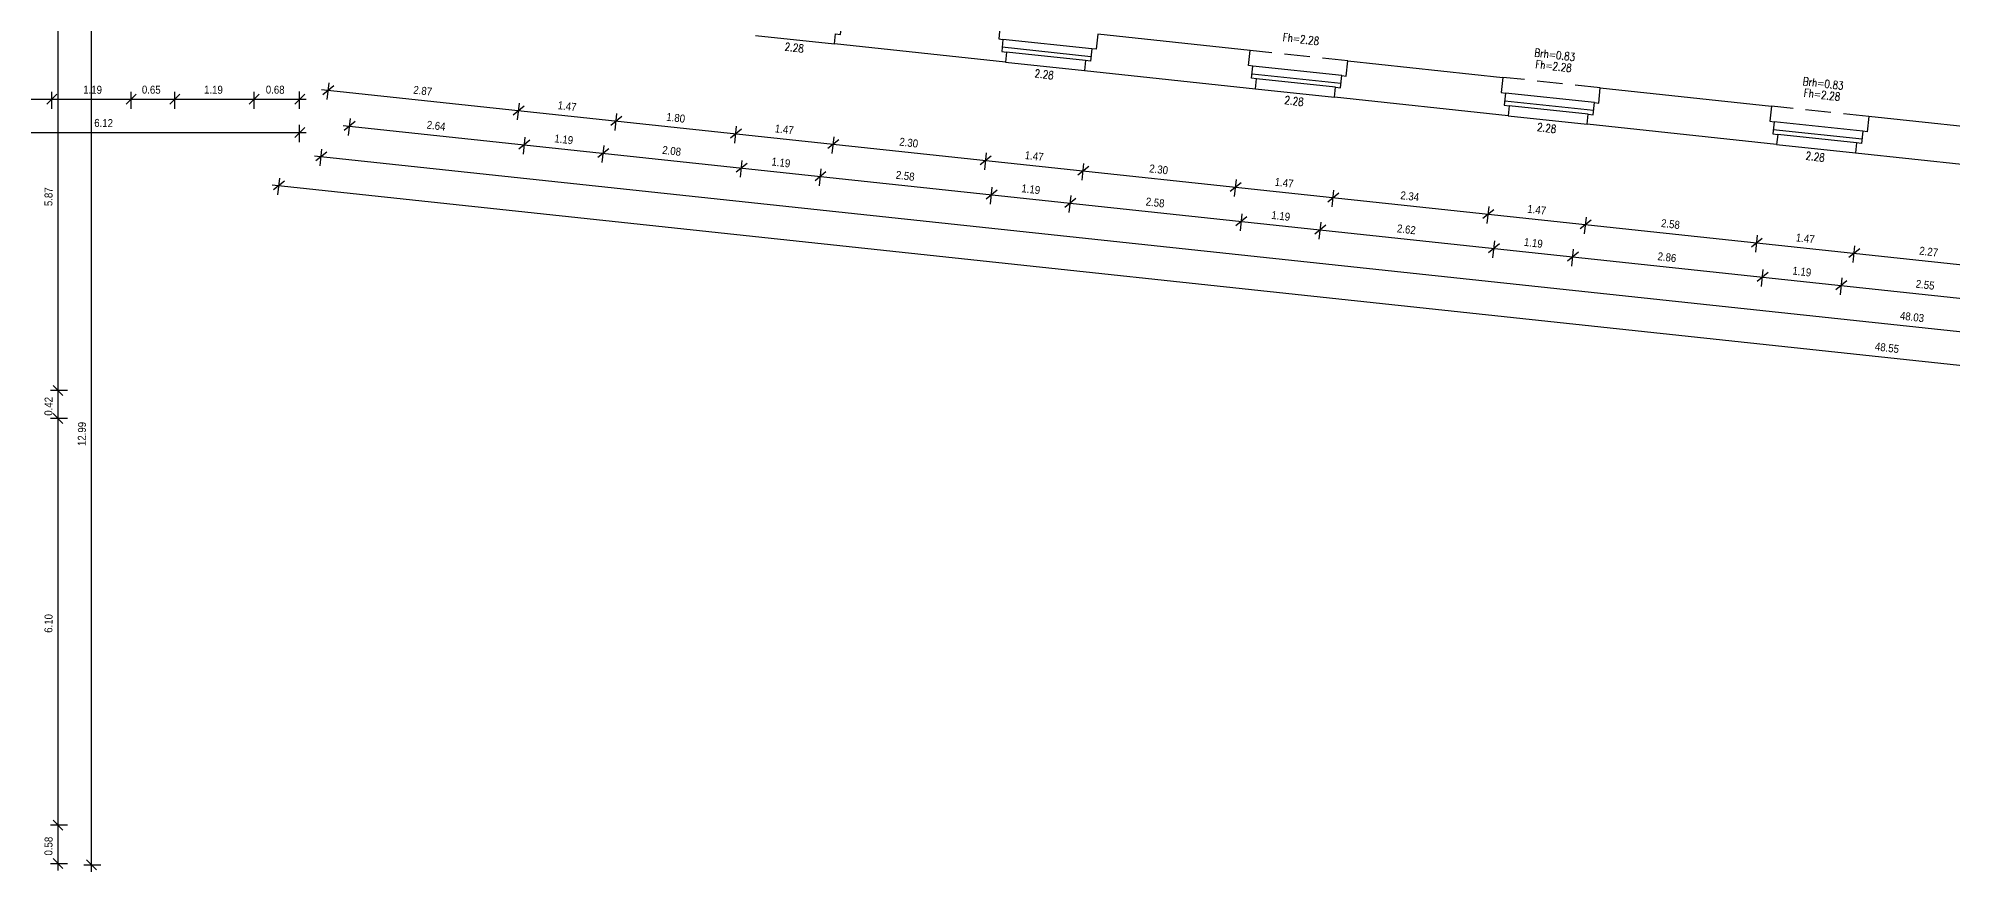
# Model space of a CAD drawing. Header units: metres. Extents: x 374 to 510, y -373 to -311.
# Drawn here: x 413.6 to 442.31, y -348.07 to -335.56 of the extents above; entities that cross this region are included whole.
import ezdxf
from ezdxf.enums import TextEntityAlignment as Align

# ---------------------------------------------------------------- set-up
doc = ezdxf.new("R2010")
doc.units = ezdxf.units.M
doc.header["$LTSCALE"] = 0.03
doc.linetypes.add('DOT', pattern=[0])
doc.linetypes.add('STRICHLINIE', pattern=[19.05, 12.7, -6.35])
for name, color, linetype in [('A_ansicht', 9, 'CONTINUOUS'), ('A_bemaßung', 2, 'CONTINUOUS'), ('A_fenster', 7, 'CONTINUOUS'), ('A_höhen', 3, 'CONTINUOUS'), ('A_verdeckt', 8, 'STRICHLINIE'), ('A_wände', 4, 'CONTINUOUS')]:
    doc.layers.add(name, color=color, linetype=linetype)
doc.styles.add('BOLDSIMP_FNT', font='TXT', dxfattribs={"height": 1})
doc.styles.add('SIMPLEX', font='simplex.shx', dxfattribs={"width": 0.8, "height": 0.1})

# ---------------------------------------------------------------- blocks, each defined once
blk = doc.blocks.new('SLASH1')
at = {"layer": 'A_bemaßung', "color": 2, "linetype": 'Continuous'}
for p, q in [((0.07663, 0.07663), (-0.07319, -0.07319)), ((0, -0.14068), (0, 0.11466))]:
    blk.add_line(p, q, dxfattribs=at)

msp = doc.modelspace()

# ---------------------------------------------------------------- linework, layer by layer
at = {"layer": 'A_ansicht', "color": 9, "linetype": 'Continuous'}
for p, q in [((424.36071, -335.51811), (425.5439, -335.64448)), ((429.40251, -335.71972), (428.07019, -335.57732)), ((428.10915, -335.91847), (429.29235, -336.04484)), ((433.15092, -336.12031), (431.8186, -335.97794)), ((431.8576, -336.31883), (433.04078, -336.44516)), ((436.93912, -336.52515), (435.60679, -336.38276)), ((435.64581, -336.7234), (436.82902, -336.84976)), ((440.96593, -336.95547), (439.63361, -336.8131)), ((439.67266, -337.15346), (440.85585, -337.27984))]:
    msp.add_line(p, q, dxfattribs=at)
at = {"layer": 'A_bemaßung', "linetype": 'Continuous'}
for p, q in [((413.89936, -348.04632), (413.89936, -334.87821)), ((414.39937, -348.06632), (414.39936, -334.87666)), ((411.29938, -336.47666), (417.62152, -336.47667)), ((417.85116, -336.33139), (465.81174, -341.4569)), ((411.29937, -336.97666), (417.6215, -336.97668)), ((418.17204, -336.86852), (465.69501, -341.94727)), ((417.7449, -337.32572), (465.70547, -342.45124)), ((417.11072, -337.7608), (465.58874, -342.94162))]:
    msp.add_line(p, q, dxfattribs=at)
at = {"layer": 'A_fenster', "linetype": 'Continuous'}
for p, q in [((429.38976, -335.83904), (428.05744, -335.69664)), ((429.30827, -335.89571), (428.12509, -335.76924)), ((433.13818, -336.23962), (431.80585, -336.09722)), ((433.05671, -336.29627), (431.87352, -336.16984)), ((436.92638, -336.64445), (435.59405, -336.50207)), ((436.8449, -336.7011), (435.6617, -336.57469)), ((440.95321, -337.0748), (439.62087, -336.93243)), ((440.8717, -337.13147), (439.68853, -337.00502))]:
    msp.add_line(p, q, dxfattribs=at)
at = {"layer": 'A_verdeckt', "linetype": 'STRICHLINIE'}
for p, q in [((433.24, -335.89854), (431.77841, -335.74232)), ((437.02818, -336.30336), (435.56661, -336.14717)), ((441.055, -336.73373), (439.59343, -336.57752))]:
    msp.add_line(p, q, dxfattribs=at)
at = {"layer": 'A_wände', "linetype": 'Continuous'}
for points in [[(425.65409, -335.31914), (425.71871, -335.32602), (425.74315, -335.09735), (428.02999, -335.34174), (428.00554, -335.57043), (428.07019, -335.57732), (428.05053, -335.76127), (428.12509, -335.76924), (428.10915, -335.91847), (425.5439, -335.64448), (425.55986, -335.49509), (425.63442, -335.50307), (425.65409, -335.31914)], [(431.75398, -335.97101), (431.77841, -335.74232), (429.49157, -335.49793), (429.46714, -335.72663), (429.40251, -335.71972), (429.38287, -335.90366), (429.30827, -335.89571), (429.29235, -336.04484), (431.8576, -336.31883), (431.87352, -336.16984), (431.79895, -336.16187), (431.8186, -335.97794), (431.75398, -335.97101)], [(433.04078, -336.44516), (433.05671, -336.29627), (433.13127, -336.30426), (433.15092, -336.12031), (433.21556, -336.12722), (433.24, -335.89854), (435.56661, -336.14717), (435.54217, -336.37585), (435.60679, -336.38276), (435.58714, -336.56671), (435.6617, -336.57469), (435.64581, -336.7234), (433.04078, -336.44516)], [(436.82902, -336.84976), (436.8449, -336.7011), (436.91946, -336.70907), (436.93912, -336.52515), (437.00376, -336.53206), (437.02818, -336.30336), (439.59343, -336.57752), (439.56899, -336.80621), (439.63361, -336.8131), (439.61395, -336.99704), (439.68853, -337.00502), (439.67266, -337.15346), (436.82902, -336.84976)], [(443.33256, -337.39444), (443.3522, -337.21052), (443.28759, -337.2036), (443.31201, -336.97491), (441.055, -336.73373), (441.03056, -336.96242), (440.96593, -336.95547), (440.94629, -337.13943), (440.8717, -337.13147), (440.85585, -337.27984), (443.39129, -337.55062), (443.40713, -337.40241), (443.33256, -337.39444)]]:
    msp.add_lwpolyline(points, dxfattribs=at)

# ---------------------------------------------------------------- block references
at = {"layer": 'A_bemaßung', "color": 7}
for p in [(413.80463, -336.47667), (414.99455, -336.47667), (415.6495, -336.47668), (416.83943, -336.47667), (417.52151, -336.47665), (417.52151, -336.97667)]:
    msp.add_blockref('SLASH1', p, dxfattribs=at)
for p, rotation in [((417.95059, -336.34201), 353.8999999999999), ((418.27147, -336.87915), 353.8999999999999), ((420.80581, -336.64716), 353.8999999999999), ((422.2674, -336.80334), 353.8999999999999), ((420.89189, -337.1592), 353.8999999999999), ((424.06207, -336.99515), 353.8999999999999), ((425.52366, -337.15134), 353.8999999999999), ((417.84434, -337.33635), 353.8999999999999), ((422.07507, -337.28565), 353.8999999999999), ((427.81049, -337.39574), 353.8999999999999), ((424.14813, -337.50719), 353.8999999999999), ((425.33131, -337.63364), 353.8999999999999), ((429.27207, -337.55195), 353.8999999999999), ((417.21016, -337.77143), 353.8999999999999), ((427.89653, -337.90777), 353.8999999999999), ((429.07974, -338.0342), 353.8999999999999), ((431.5589, -337.79633), 353.8999999999999), ((433.0205, -337.95253), 353.8999999999999), ((431.64497, -338.30836), 353.8999999999999), ((435.3471, -338.20118), 353.8999999999999), ((432.82816, -338.43482), 353.8999999999999), ((436.80868, -338.35736), 353.8999999999999), ((435.43315, -338.71321), 353.8999999999999), ((436.61634, -338.83965), 353.8999999999999), ((439.37393, -338.63151), 353.8999999999999), ((440.83548, -338.78771), 353.8999999999999), ((439.45997, -339.14356), 353.8999999999999), ((440.64316, -339.27001), 353.8999999999999), ((413.89937, -340.84783), 90), ((413.89937, -341.26798), 90), ((413.89937, -341.26798), 90), ((413.89936, -347.36761), 90), ((413.89936, -347.36761), 90), ((413.89935, -347.94633), 90), ((414.39936, -347.96634), 90)]:
    msp.add_blockref('SLASH1', p, dxfattribs=dict(at, rotation=rotation))

# ---------------------------------------------------------------- texts
at = {"layer": 'A_bemaßung', "color": 7, "linetype": 'DOT', "style": 'BOLDSIMP_FNT', "width": 0.9}
for s, rotation, p in [('1.19', 359.3, (414.27518, -336.42666)), ('0.65', 359.3, (415.15488, -336.42665)), ('1.19', 359.3, (416.08761, -336.42665)), ('0.68', 359.3, (417.01332, -336.42667)), ('6.12', 359.3, (414.44041, -336.92665)), ('5.87', 89.3, (413.84934, -338.08016)), ('0.42', 89.3, (413.84935, -341.22503)), ('12.99', 89.3, (414.34935, -341.67978)), ('6.10', 89.3, (413.84935, -344.48236)), ('0.58', 89.3, (413.84934, -347.82409))]:
    msp.add_text(s, height=0.12, rotation=rotation, dxfattribs=at).set_placement(p, align=Align.BOTTOM_LEFT)
at = {"layer": 'A_bemaßung', "color": 7, "linetype": 'Continuous', "style": 'BOLDSIMP_FNT', "width": 0.9}
for s, p in [('2.87', (419.21732, -336.4271)), ('1.47', (421.38339, -336.6586)), ('1.80', (423.01151, -336.83258)), ('2.64', (419.41825, -336.95143)), ('1.19', (421.33283, -337.15604)), ('1.47', (424.63964, -337.0066)), ('2.30', (426.50618, -337.20605)), ('2.08', (422.95072, -337.32893)), ('1.19', (424.58907, -337.50402)), ('1.47', (428.38805, -337.40717)), ('2.58', (426.45305, -337.70324)), ('2.30', (430.2546, -337.60667)), ('1.19', (428.33748, -337.90462)), ('1.47', (432.13647, -337.80777)), ('2.34', (434.02036, -338.0091)), ('2.58', (430.20148, -338.10381)), ('1.19', (432.08589, -338.3052)), ('1.47', (435.92467, -338.21261)), ('2.62', (433.96977, -338.50654)), ('2.58', (437.93043, -338.42696)), ('1.47', (439.9515, -338.64294)), ('1.19', (435.8741, -338.71004)), ('2.86', (437.87728, -338.92413)), ('2.27', (441.80312, -338.84082)), ('1.19', (439.90091, -339.14039)), ('2.55', (441.74998, -339.33799)), ('48.03', (441.51316, -339.81553)), ('48.55', (441.13771, -340.27826))]:
    msp.add_text(s, height=0.12, rotation=353.3, dxfattribs=at).set_placement(p, align=Align.BOTTOM_LEFT)
at = {"layer": 'A_höhen', "linetype": 'Continuous', "style": 'SIMPLEX', "width": 0.8}
for s, p in [('2.28', (424.93953, -335.70085)), ('Fh=2.28', (432.53959, -335.57318)), ('Brh=0.83', (436.34583, -335.809)), ('Fh=2.28', (436.32778, -335.97804)), ('2.28', (428.68795, -336.10142)), ('Brh=0.83', (440.37264, -336.23935)), ('2.28', (432.43637, -336.50202)), ('Fh=2.28', (440.35459, -336.40836)), ('2.28', (436.22457, -336.90687)), ('2.28', (440.25139, -337.33719))]:
    msp.add_text(s, height=0.12, rotation=353.3, dxfattribs=at).set_placement(p, align=Align.MIDDLE_CENTER)

doc.saveas('drawing.dxf')
